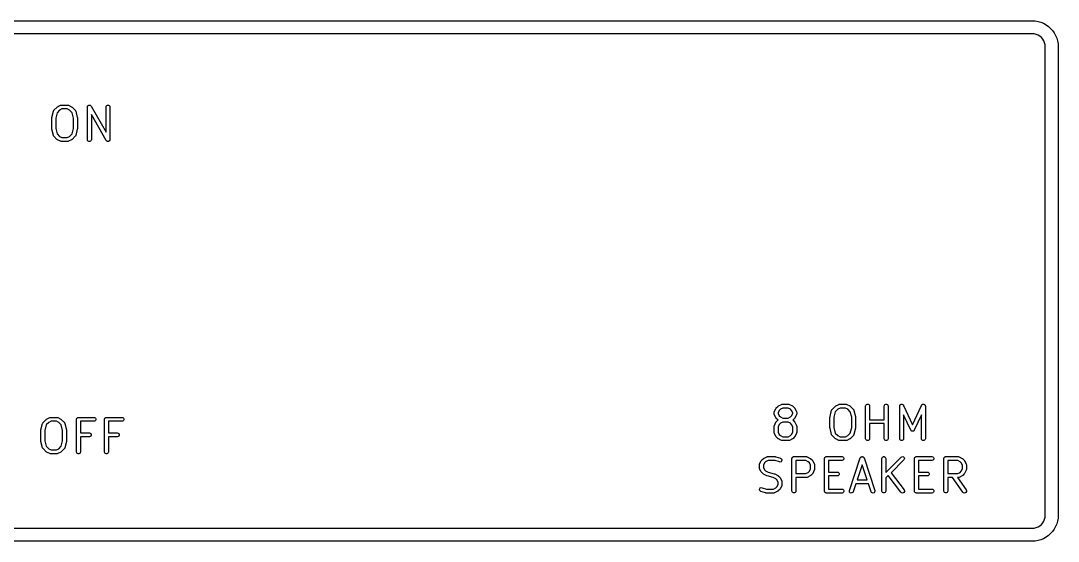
# Model space of a CAD drawing. Extents: x 50 to 246, y -122 to -71.
# Drawn here: x 145.2 to 246.4, y -121.9 to -71.1 of the extents above; entities that cross this region are included whole.
import ezdxf

# ---------------------------------------------------------------- set-up
doc = ezdxf.new("R2010")
doc.units = 0
doc.layers.add('BLACK', color=7, linetype='CONTINUOUS')

msp = doc.modelspace()

# ---------------------------------------------------------------- linework, layer by layer
at = {"layer": 'BLACK', "linetype": 'CONTINUOUS'}
for p, q in [((52.07, -71.12), (243.84, -71.12)), ((243.84, -71.12), (243.853, -71.1201)), ((243.853, -71.1201), (243.86, -71.1211)), ((243.86, -71.1211), (244.124, -71.136)), ((244.124, -71.136), (244.405, -71.1837)), ((244.405, -71.1837), (244.679, -71.2625)), ((244.679, -71.2625), (244.942, -71.3715)), ((244.942, -71.3715), (245.191, -71.5093)), ((245.191, -71.5093), (245.424, -71.6741)), ((245.424, -71.6741), (245.636, -71.8639)), ((243.84, -72.39), (52.07, -72.39)), ((243.859, -72.3876), (243.84, -72.39)), ((244.039, -72.4018), (243.859, -72.3876)), ((244.234, -72.4484), (244.039, -72.4018)), ((244.418, -72.5249), (244.234, -72.4484)), ((244.589, -72.6294), (244.418, -72.5249)), ((244.741, -72.7592), (244.589, -72.6294)), ((244.871, -72.9112), (244.741, -72.7592)), ((245.636, -71.8639), (245.826, -72.0763)), ((245.826, -72.0763), (245.991, -72.3086)), ((245.991, -72.3086), (246.128, -72.5579)), ((246.128, -72.5579), (246.237, -72.8211)), ((246.237, -72.8211), (246.316, -73.0948)), ((244.975, -73.0816), (244.871, -72.9112)), ((245.052, -73.2663), (244.975, -73.0816)), ((245.098, -73.4607), (245.052, -73.2663)), ((245.112, -73.6323), (245.098, -73.4607)), ((245.11, -73.6534), (245.111, -73.6478)), ((245.11, -73.6556), (245.11, -73.6534)), ((245.11, -73.66), (245.11, -73.6556)), ((245.11, -119.38), (245.11, -73.66)), ((245.111, -73.6478), (245.112, -73.6323)), ((246.316, -73.0948), (246.364, -73.3756)), ((246.364, -73.3756), (246.38, -73.66)), ((246.38, -73.66), (246.38, -119.38)), ((148.379, -79.9406), (148.38, -79.9319)), ((148.38, -79.9319), (148.398, -79.9031)), ((148.398, -79.9031), (148.413, -79.8728)), ((148.413, -79.8728), (148.42, -79.8676)), ((148.42, -79.8676), (148.425, -79.8602)), ((148.425, -79.8602), (148.728, -79.5576)), ((148.728, -79.5576), (148.753, -79.5414)), ((148.975, -79.8491), (148.732, -80.0923)), ((148.753, -79.5414), (148.777, -79.5221)), ((148.777, -79.5221), (149.08, -79.3708)), ((149.209, -79.7318), (148.975, -79.8491)), ((149.08, -79.3708), (149.081, -79.3705)), ((149.081, -79.3705), (149.082, -79.3697)), ((149.082, -79.3697), (149.122, -79.3605)), ((149.122, -79.3605), (149.162, -79.3508)), ((149.162, -79.3508), (149.163, -79.3511)), ((149.163, -79.3511), (149.165, -79.3508)), ((149.165, -79.3508), (149.77, -79.3508)), ((149.724, -79.7318), (149.209, -79.7318)), ((149.959, -79.8491), (149.724, -79.7318)), ((149.77, -79.3508), (149.771, -79.3511)), ((149.771, -79.3511), (149.772, -79.3508)), ((149.772, -79.3508), (149.812, -79.3606)), ((149.812, -79.3606), (149.852, -79.3698)), ((149.852, -79.3698), (149.853, -79.3706)), ((149.853, -79.3706), (149.854, -79.3709)), ((149.854, -79.3709), (150.157, -79.5223)), ((150.202, -80.0923), (149.959, -79.8491)), ((150.157, -79.5223), (150.181, -79.5416)), ((150.181, -79.5416), (150.206, -79.5578)), ((150.206, -79.5578), (150.509, -79.8604)), ((150.509, -79.8604), (150.514, -79.8678)), ((150.514, -79.8678), (150.521, -79.8731)), ((150.521, -79.8731), (150.536, -79.9034)), ((150.536, -79.9034), (150.554, -79.9322)), ((150.554, -79.9322), (150.555, -79.9409)), ((151.695, -79.541), (151.703, -79.5061)), ((151.695, -82.7163), (151.695, -79.541)), ((151.703, -79.5061), (151.709, -79.4707)), ((151.709, -79.4707), (151.713, -79.4651)), ((151.713, -79.4651), (151.714, -79.4584)), ((151.714, -79.4584), (151.737, -79.4304)), ((151.737, -79.4304), (151.757, -79.401)), ((151.757, -79.401), (151.763, -79.3976)), ((151.763, -79.3976), (151.767, -79.3922)), ((151.767, -79.3922), (151.8, -79.3767)), ((151.8, -79.3767), (151.831, -79.359)), ((151.831, -79.359), (151.838, -79.3585)), ((151.838, -79.3585), (151.844, -79.3555)), ((151.844, -79.3555), (151.88, -79.3556)), ((151.88, -79.3556), (151.915, -79.3531)), ((151.915, -79.3531), (151.922, -79.3556)), ((151.922, -79.3556), (151.928, -79.3556)), ((151.928, -79.3556), (151.961, -79.3712)), ((151.961, -79.3712), (151.994, -79.3844)), ((151.994, -79.3844), (151.999, -79.3895)), ((151.999, -79.3895), (152.005, -79.3924)), ((152.005, -79.3924), (152.027, -79.4204)), ((152.027, -79.4204), (152.051, -79.4468)), ((152.051, -79.4468), (153.51, -81.999)), ((153.51, -79.541), (153.529, -79.4584)), ((153.51, -81.999), (153.51, -79.541)), ((153.529, -79.4584), (153.582, -79.3922)), ((153.582, -79.3922), (153.658, -79.3555)), ((153.658, -79.3555), (153.743, -79.3556)), ((153.743, -79.3556), (153.819, -79.3924)), ((153.819, -79.3924), (153.872, -79.4587)), ((153.872, -79.4587), (153.891, -79.5413)), ((153.891, -79.5413), (153.891, -82.7166)), ((148.218, -80.5993), (148.223, -80.5767)), ((148.218, -81.658), (148.218, -80.5993)), ((148.223, -80.5767), (148.224, -80.5534)), ((148.224, -80.5534), (148.375, -79.9484)), ((148.375, -79.9484), (148.379, -79.9406)), ((148.732, -80.0923), (148.599, -80.6231)), ((148.599, -80.6231), (148.599, -81.6345)), ((150.335, -80.6231), (150.202, -80.0923)), ((150.335, -81.6345), (150.335, -80.6231)), ((150.555, -79.9409), (150.559, -79.9487)), ((150.559, -79.9487), (150.71, -80.5538)), ((150.71, -80.5538), (150.711, -80.577)), ((150.711, -80.577), (150.716, -80.5996)), ((150.716, -80.5996), (150.716, -81.6583)), ((153.535, -82.8108), (152.076, -80.2586)), ((152.076, -80.2586), (152.076, -82.7166)), ((148.223, -81.6806), (148.218, -81.658)), ((148.224, -81.7039), (148.223, -81.6806)), ((148.375, -82.3089), (148.224, -81.7039)), ((148.599, -81.6345), (148.732, -82.1653)), ((150.202, -82.1653), (150.335, -81.6345)), ((150.71, -81.7042), (150.559, -82.3093)), ((150.711, -81.681), (150.71, -81.7042)), ((150.716, -81.6583), (150.711, -81.681)), ((148.379, -82.3167), (148.375, -82.3089)), ((148.38, -82.3254), (148.379, -82.3167)), ((148.398, -82.3542), (148.38, -82.3254)), ((148.413, -82.3845), (148.398, -82.3542)), ((148.42, -82.3898), (148.413, -82.3845)), ((148.425, -82.3972), (148.42, -82.3898)), ((148.727, -82.6998), (148.425, -82.3972)), ((148.753, -82.716), (148.727, -82.6998)), ((148.732, -82.1653), (148.975, -82.4086)), ((148.777, -82.7354), (148.753, -82.716)), ((149.079, -82.8867), (148.777, -82.7354)), ((148.975, -82.4086), (149.209, -82.5258)), ((149.081, -82.887), (149.079, -82.8867)), ((149.082, -82.8878), (149.081, -82.887)), ((149.122, -82.897), (149.082, -82.8878)), ((149.162, -82.9068), (149.122, -82.897)), ((149.163, -82.9065), (149.162, -82.9068)), ((149.164, -82.9068), (149.163, -82.9065)), ((149.769, -82.9068), (149.164, -82.9068)), ((149.209, -82.5258), (149.724, -82.5258)), ((149.724, -82.5258), (149.959, -82.4086)), ((149.771, -82.9065), (149.769, -82.9068)), ((149.772, -82.9068), (149.771, -82.9065)), ((149.812, -82.8971), (149.772, -82.9068)), ((149.852, -82.888), (149.812, -82.8971)), ((149.853, -82.8872), (149.852, -82.888)), ((149.854, -82.8868), (149.853, -82.8872)), ((150.157, -82.7355), (149.854, -82.8868)), ((149.959, -82.4086), (150.202, -82.1653)), ((150.18, -82.7162), (150.157, -82.7355)), ((150.206, -82.7001), (150.18, -82.7162)), ((150.509, -82.3974), (150.206, -82.7001)), ((150.513, -82.3901), (150.509, -82.3974)), ((150.52, -82.3848), (150.513, -82.3901)), ((150.536, -82.3545), (150.52, -82.3848)), ((150.554, -82.3257), (150.536, -82.3545)), ((150.555, -82.317), (150.554, -82.3257)), ((150.559, -82.3093), (150.555, -82.317)), ((151.714, -82.7989), (151.695, -82.7163)), ((151.767, -82.8652), (151.714, -82.7989)), ((151.843, -82.902), (151.767, -82.8652)), ((151.928, -82.9021), (151.843, -82.902)), ((152.005, -82.8654), (151.928, -82.9021)), ((152.057, -82.7992), (152.005, -82.8654)), ((152.076, -82.7166), (152.057, -82.7992)), ((153.559, -82.8372), (153.535, -82.8108)), ((153.581, -82.8652), (153.559, -82.8372)), ((153.588, -82.8682), (153.581, -82.8652)), ((153.592, -82.8732), (153.588, -82.8682)), ((153.625, -82.8864), (153.592, -82.8732)), ((153.658, -82.902), (153.625, -82.8864)), ((153.665, -82.902), (153.658, -82.902)), ((153.671, -82.9045), (153.665, -82.902)), ((153.707, -82.902), (153.671, -82.9045)), ((153.742, -82.9021), (153.707, -82.902)), ((153.749, -82.8991), (153.742, -82.9021)), ((153.755, -82.8986), (153.749, -82.8991)), ((153.787, -82.8809), (153.755, -82.8986)), ((153.819, -82.8654), (153.787, -82.8809)), ((153.823, -82.8601), (153.819, -82.8654)), ((153.829, -82.8567), (153.823, -82.8601)), ((153.849, -82.8272), (153.829, -82.8567)), ((153.872, -82.7992), (153.849, -82.8272)), ((153.873, -82.7925), (153.872, -82.7992)), ((153.877, -82.7869), (153.873, -82.7925)), ((153.883, -82.7515), (153.877, -82.7869)), ((153.891, -82.7166), (153.883, -82.7515)), ((218.683, -109.297), (218.692, -109.257)), ((218.692, -109.257), (218.693, -109.256)), ((218.693, -109.255), (218.844, -108.952)), ((218.693, -109.256), (218.693, -109.255)), ((218.844, -108.952), (218.864, -108.929)), ((218.864, -108.929), (218.88, -108.903)), ((218.88, -108.903), (219.031, -108.752)), ((219.031, -108.752), (219.057, -108.736)), ((219.171, -109.151), (219.054, -109.385)), ((219.057, -108.736), (219.081, -108.716)), ((219.081, -108.716), (219.383, -108.565)), ((219.279, -109.043), (219.171, -109.151)), ((219.513, -108.926), (219.279, -109.043)), ((219.383, -108.565), (219.384, -108.565)), ((219.384, -108.565), (219.385, -108.564)), ((219.385, -108.564), (219.426, -108.555)), ((219.426, -108.555), (219.466, -108.545)), ((219.466, -108.545), (219.467, -108.545)), ((219.467, -108.545), (219.468, -108.545)), ((219.468, -108.545), (220.073, -108.545)), ((220.028, -108.926), (219.513, -108.926)), ((220.262, -109.043), (220.028, -108.926)), ((220.073, -108.545), (220.074, -108.545)), ((220.074, -108.545), (220.076, -108.545)), ((220.076, -108.545), (220.116, -108.555)), ((220.116, -108.555), (220.156, -108.564)), ((220.156, -108.564), (220.157, -108.565)), ((220.157, -108.565), (220.158, -108.565)), ((220.158, -108.565), (220.461, -108.716)), ((220.37, -109.151), (220.262, -109.043)), ((220.487, -109.385), (220.37, -109.151)), ((220.461, -108.716), (220.484, -108.736)), ((220.484, -108.736), (220.51, -108.752)), ((220.51, -108.752), (220.661, -108.903)), ((220.661, -108.903), (220.678, -108.929)), ((220.678, -108.929), (220.697, -108.953)), ((220.697, -108.953), (220.848, -109.255)), ((220.848, -109.255), (220.848, -109.257)), ((220.848, -109.257), (220.849, -109.258)), ((220.849, -109.258), (220.858, -109.298)), ((224.121, -109.748), (224.273, -109.142)), ((224.273, -109.142), (224.277, -109.135)), ((224.277, -109.135), (224.278, -109.126)), ((224.278, -109.126), (224.296, -109.097)), ((224.296, -109.097), (224.311, -109.067)), ((224.311, -109.067), (224.318, -109.062)), ((224.318, -109.062), (224.323, -109.054)), ((224.323, -109.054), (224.625, -108.752)), ((224.625, -108.752), (224.651, -108.736)), ((224.873, -109.043), (224.629, -109.286)), ((224.651, -108.736), (224.675, -108.716)), ((224.675, -108.716), (224.977, -108.565)), ((225.107, -108.926), (224.873, -109.043)), ((224.977, -108.565), (224.979, -108.565)), ((224.979, -108.565), (224.98, -108.564)), ((224.98, -108.564), (225.02, -108.555)), ((225.02, -108.555), (225.06, -108.545)), ((225.06, -108.545), (225.061, -108.545)), ((225.061, -108.545), (225.062, -108.545)), ((225.062, -108.545), (225.667, -108.545)), ((225.622, -108.926), (225.107, -108.926)), ((225.856, -109.043), (225.622, -108.926)), ((225.667, -108.545), (225.669, -108.545)), ((225.669, -108.545), (225.67, -108.545)), ((225.67, -108.545), (225.71, -108.555)), ((225.71, -108.555), (225.75, -108.564)), ((225.75, -108.564), (225.751, -108.565)), ((225.751, -108.565), (225.752, -108.565)), ((225.752, -108.565), (226.055, -108.716)), ((226.1, -109.286), (225.856, -109.043)), ((226.055, -108.716), (226.078, -108.736)), ((226.078, -108.736), (226.104, -108.752)), ((226.104, -108.752), (226.407, -109.055)), ((226.407, -109.055), (226.411, -109.062)), ((226.411, -109.062), (226.418, -109.067)), ((226.418, -109.067), (226.434, -109.098)), ((226.434, -109.098), (226.452, -109.126)), ((226.452, -109.126), (226.453, -109.135)), ((226.453, -109.135), (226.456, -109.143)), ((226.456, -109.143), (226.608, -109.748)), ((227.593, -108.735), (227.612, -108.653)), ((227.593, -111.91), (227.593, -108.735)), ((227.612, -108.653), (227.665, -108.586)), ((227.665, -108.586), (227.741, -108.55)), ((227.741, -108.55), (227.826, -108.55)), ((227.826, -108.55), (227.902, -108.587)), ((227.902, -108.587), (227.955, -108.653)), ((227.955, -108.653), (227.974, -108.735)), ((227.974, -108.735), (227.974, -110.057)), ((229.407, -108.735), (229.426, -108.653)), ((229.407, -110.057), (229.407, -108.735)), ((229.426, -108.653), (229.479, -108.586)), ((229.479, -108.586), (229.556, -108.55)), ((229.556, -108.55), (229.64, -108.55)), ((229.64, -108.55), (229.717, -108.587)), ((229.717, -108.587), (229.77, -108.653)), ((229.77, -108.653), (229.788, -108.735)), ((229.788, -108.735), (229.788, -111.911)), ((230.919, -108.733), (230.929, -108.693)), ((230.92, -108.734), (230.919, -108.733)), ((230.919, -108.735), (230.92, -108.734)), ((230.919, -111.91), (230.919, -108.735)), ((230.929, -108.693), (230.938, -108.653)), ((230.938, -108.653), (230.939, -108.652)), ((230.939, -108.65), (230.965, -108.619)), ((230.939, -108.652), (230.939, -108.65)), ((230.965, -108.619), (230.991, -108.586)), ((230.991, -108.586), (230.992, -108.586)), ((230.992, -108.586), (230.993, -108.585)), ((230.993, -108.585), (231.03, -108.568)), ((231.03, -108.568), (231.068, -108.55)), ((231.068, -108.55), (231.069, -108.55)), ((231.069, -108.55), (231.07, -108.549)), ((231.07, -108.549), (231.111, -108.55)), ((231.111, -108.55), (231.152, -108.55)), ((231.152, -108.55), (231.153, -108.55)), ((231.153, -108.55), (231.155, -108.55)), ((231.155, -108.55), (231.191, -108.569)), ((231.191, -108.569), (231.229, -108.587)), ((231.229, -108.587), (231.229, -108.587)), ((231.229, -108.587), (231.23, -108.588)), ((231.23, -108.588), (231.256, -108.621)), ((231.256, -108.621), (231.281, -108.653)), ((231.281, -108.653), (231.282, -108.654)), ((231.282, -108.654), (231.282, -108.655)), ((231.282, -108.655), (232.168, -110.553)), ((232.168, -110.553), (233.054, -108.655)), ((233.054, -108.655), (233.055, -108.654)), ((233.055, -108.653), (233.081, -108.62)), ((233.055, -108.654), (233.055, -108.653)), ((233.081, -108.62), (233.106, -108.588)), ((233.106, -108.588), (233.107, -108.587)), ((233.107, -108.587), (233.108, -108.586)), ((233.108, -108.586), (233.145, -108.568)), ((233.145, -108.568), (233.182, -108.55)), ((233.182, -108.55), (233.183, -108.55)), ((233.183, -108.55), (233.184, -108.55)), ((233.184, -108.55), (233.226, -108.55)), ((233.226, -108.55), (233.267, -108.549)), ((233.267, -108.549), (233.268, -108.55)), ((233.268, -108.55), (233.269, -108.55)), ((233.269, -108.55), (233.306, -108.568)), ((233.306, -108.568), (233.343, -108.585)), ((233.343, -108.585), (233.344, -108.586)), ((233.344, -108.586), (233.345, -108.587)), ((233.345, -108.587), (233.371, -108.619)), ((233.371, -108.619), (233.397, -108.651)), ((233.397, -108.651), (233.397, -108.652)), ((233.397, -108.652), (233.398, -108.653)), ((233.398, -108.653), (233.407, -108.693)), ((233.407, -108.693), (233.417, -108.733)), ((233.417, -108.733), (233.417, -108.734)), ((233.417, -108.734), (233.417, -108.735)), ((233.417, -108.735), (233.417, -111.911)), ((147.367, -110.34), (147.669, -110.038)), ((147.669, -110.038), (147.695, -110.021)), ((147.695, -110.021), (147.719, -110.002)), ((147.719, -110.002), (148.021, -109.851)), ((148.151, -110.212), (147.917, -110.329)), ((148.021, -109.851), (148.023, -109.85)), ((148.023, -109.85), (148.024, -109.85)), ((148.024, -109.85), (148.064, -109.841)), ((148.064, -109.841), (148.104, -109.831)), ((148.104, -109.831), (148.105, -109.831)), ((148.105, -109.831), (148.106, -109.831)), ((148.106, -109.831), (148.711, -109.831)), ((148.666, -110.212), (148.151, -110.212)), ((148.9, -110.329), (148.666, -110.212)), ((148.711, -109.831), (148.713, -109.831)), ((148.713, -109.831), (148.714, -109.831)), ((148.714, -109.831), (148.754, -109.841)), ((148.754, -109.841), (148.794, -109.85)), ((148.794, -109.85), (148.795, -109.851)), ((148.795, -109.851), (148.796, -109.851)), ((148.796, -109.851), (149.099, -110.002)), ((149.099, -110.002), (149.122, -110.022)), ((149.122, -110.022), (149.148, -110.038)), ((149.148, -110.038), (149.451, -110.34)), ((150.637, -110.021), (150.642, -110)), ((150.637, -113.196), (150.637, -110.021)), ((150.642, -109.979), (150.651, -109.959)), ((150.642, -110), (150.642, -109.979)), ((150.651, -109.959), (150.656, -109.938)), ((150.656, -109.938), (150.669, -109.922)), ((150.669, -109.922), (150.679, -109.902)), ((150.679, -109.902), (150.696, -109.889)), ((150.696, -109.889), (150.709, -109.872)), ((150.709, -109.872), (150.728, -109.863)), ((150.728, -109.863), (150.745, -109.85)), ((150.745, -109.85), (150.766, -109.845)), ((150.766, -109.845), (150.785, -109.836)), ((150.785, -109.836), (150.807, -109.836)), ((150.807, -109.836), (150.828, -109.831)), ((150.828, -109.831), (152.34, -109.831)), ((152.34, -110.212), (151.018, -110.212)), ((151.018, -110.212), (151.018, -111.343)), ((152.34, -109.831), (152.422, -109.85)), ((152.422, -110.193), (152.34, -110.212)), ((152.422, -109.85), (152.489, -109.903)), ((152.488, -110.14), (152.422, -110.193)), ((152.525, -110.064), (152.488, -110.14)), ((152.489, -109.903), (152.525, -109.979)), ((152.525, -109.979), (152.525, -110.064)), ((153.359, -110.021), (153.363, -110)), ((153.359, -113.196), (153.359, -110.021)), ((153.363, -109.979), (153.373, -109.959)), ((153.363, -110), (153.363, -109.979)), ((153.373, -109.959), (153.378, -109.938)), ((153.378, -109.938), (153.391, -109.922)), ((153.391, -109.922), (153.4, -109.902)), ((153.4, -109.902), (153.417, -109.889)), ((153.417, -109.889), (153.43, -109.872)), ((153.43, -109.872), (153.45, -109.863)), ((153.45, -109.863), (153.466, -109.85)), ((153.466, -109.85), (153.487, -109.845)), ((153.487, -109.845), (153.507, -109.836)), ((153.507, -109.836), (153.528, -109.836)), ((153.528, -109.836), (153.549, -109.831)), ((153.549, -109.831), (155.061, -109.831)), ((155.061, -110.212), (153.74, -110.212)), ((153.74, -110.212), (153.74, -111.343)), ((155.061, -109.831), (155.144, -109.85)), ((155.144, -110.193), (155.061, -110.212)), ((155.144, -109.85), (155.21, -109.903)), ((155.21, -110.14), (155.144, -110.193)), ((155.21, -109.903), (155.247, -109.979)), ((155.247, -110.064), (155.21, -110.14)), ((155.247, -109.979), (155.247, -110.064)), ((218.673, -109.337), (218.683, -109.297)), ((218.673, -109.339), (218.673, -109.337)), ((218.673, -109.34), (218.673, -109.339)), ((218.673, -109.491), (218.673, -109.34)), ((218.673, -109.493), (218.673, -109.491)), ((218.673, -109.494), (218.673, -109.493)), ((218.683, -109.534), (218.673, -109.494)), ((218.692, -109.574), (218.683, -109.534)), ((218.692, -109.575), (218.692, -109.574)), ((218.693, -109.576), (218.692, -109.575)), ((218.844, -109.879), (218.693, -109.576)), ((218.863, -109.902), (218.844, -109.879)), ((218.844, -110.313), (218.864, -110.29)), ((218.88, -109.928), (218.863, -109.902)), ((218.864, -110.29), (218.88, -110.264)), ((219.031, -110.08), (218.88, -109.928)), ((218.88, -110.264), (219.031, -110.112)), ((219.057, -110.096), (219.031, -110.08)), ((219.031, -110.112), (219.057, -110.096)), ((219.054, -109.385), (219.054, -109.446)), ((219.054, -109.446), (219.171, -109.681)), ((219.057, -110.096), (219.057, -110.096)), ((219.057, -110.096), (219.057, -110.096)), ((219.171, -109.681), (219.279, -109.788)), ((219.279, -109.788), (219.513, -109.906)), ((219.513, -110.287), (219.279, -110.404)), ((219.513, -109.906), (220.028, -109.906)), ((220.028, -110.287), (219.513, -110.287)), ((220.028, -109.906), (220.262, -109.788)), ((220.262, -110.404), (220.028, -110.287)), ((220.262, -109.788), (220.37, -109.681)), ((220.37, -109.681), (220.487, -109.446)), ((220.51, -110.08), (220.484, -110.096)), ((220.484, -110.096), (220.484, -110.096)), ((220.484, -110.096), (220.484, -110.096)), ((220.484, -110.096), (220.51, -110.113)), ((220.487, -109.446), (220.487, -109.385)), ((220.661, -109.928), (220.51, -110.08)), ((220.51, -110.113), (220.661, -110.264)), ((220.677, -109.903), (220.661, -109.928)), ((220.661, -110.264), (220.678, -110.29)), ((220.697, -109.879), (220.677, -109.903)), ((220.678, -110.29), (220.697, -110.313)), ((220.848, -109.577), (220.697, -109.879)), ((220.849, -109.574), (220.848, -109.575)), ((220.848, -109.575), (220.848, -109.577)), ((220.858, -109.534), (220.849, -109.574)), ((220.858, -109.298), (220.868, -109.338)), ((220.868, -109.494), (220.858, -109.534)), ((220.868, -109.338), (220.868, -109.339)), ((220.868, -109.339), (220.868, -109.34)), ((220.868, -109.34), (220.868, -109.492)), ((220.868, -109.492), (220.868, -109.493)), ((220.868, -109.493), (220.868, -109.494)), ((224.116, -109.793), (224.121, -109.771)), ((224.116, -110.852), (224.116, -109.793)), ((224.121, -109.771), (224.121, -109.748)), ((224.629, -109.286), (224.497, -109.817)), ((224.497, -109.817), (224.497, -110.829)), ((226.232, -109.817), (226.1, -109.286)), ((226.232, -110.829), (226.232, -109.817)), ((226.608, -109.748), (226.608, -109.771)), ((226.608, -109.771), (226.613, -109.794)), ((226.613, -109.794), (226.613, -110.852)), ((227.974, -110.057), (229.407, -110.057)), ((231.995, -111.084), (231.3, -109.594)), ((231.3, -109.594), (231.3, -111.911)), ((233.036, -109.594), (232.341, -111.084)), ((233.036, -111.91), (233.036, -109.594)), ((147.16, -111.079), (147.165, -111.057)), ((147.16, -112.138), (147.16, -111.079)), ((147.165, -111.033), (147.317, -110.428)), ((147.165, -111.057), (147.165, -111.033)), ((147.317, -110.428), (147.321, -110.421)), ((147.321, -110.421), (147.322, -110.412)), ((147.322, -110.412), (147.34, -110.383)), ((147.34, -110.383), (147.355, -110.353)), ((147.355, -110.353), (147.362, -110.348)), ((147.362, -110.348), (147.367, -110.34)), ((147.673, -110.572), (147.541, -111.103)), ((147.541, -111.103), (147.541, -112.115)), ((147.917, -110.329), (147.673, -110.572)), ((149.144, -110.572), (148.9, -110.329)), ((149.276, -111.103), (149.144, -110.572)), ((149.276, -112.115), (149.276, -111.103)), ((149.451, -110.34), (149.455, -110.348)), ((149.455, -110.348), (149.462, -110.353)), ((149.462, -110.353), (149.478, -110.383)), ((149.478, -110.383), (149.496, -110.412)), ((149.496, -110.412), (149.497, -110.421)), ((149.497, -110.421), (149.501, -110.429)), ((149.501, -110.429), (149.652, -111.034)), ((149.652, -111.034), (149.652, -111.057)), ((149.652, -111.057), (149.657, -111.08)), ((149.657, -111.08), (149.657, -112.138)), ((218.673, -110.698), (218.683, -110.658)), ((218.673, -110.699), (218.673, -110.698)), ((218.673, -110.701), (218.673, -110.699)), ((218.673, -111.306), (218.673, -110.701)), ((218.673, -111.307), (218.673, -111.306)), ((218.673, -111.308), (218.673, -111.307)), ((218.683, -110.658), (218.692, -110.618)), ((218.692, -110.618), (218.693, -110.617)), ((218.693, -110.616), (218.844, -110.313)), ((218.693, -110.617), (218.693, -110.616)), ((219.171, -110.511), (219.054, -110.746)), ((219.054, -110.746), (219.054, -111.261)), ((219.054, -111.261), (219.171, -111.495)), ((219.279, -110.404), (219.171, -110.511)), ((220.37, -110.511), (220.262, -110.404)), ((220.487, -110.746), (220.37, -110.511)), ((220.37, -111.495), (220.487, -111.261)), ((220.487, -111.261), (220.487, -110.746)), ((220.697, -110.313), (220.848, -110.616)), ((220.848, -110.616), (220.848, -110.617)), ((220.848, -110.617), (220.849, -110.618)), ((220.849, -110.618), (220.858, -110.658)), ((220.858, -110.658), (220.868, -110.698)), ((220.868, -110.698), (220.868, -110.7)), ((220.868, -110.7), (220.868, -110.701)), ((220.868, -110.701), (220.868, -111.306)), ((220.868, -111.306), (220.868, -111.307)), ((220.868, -111.307), (220.868, -111.309)), ((224.121, -110.875), (224.116, -110.852)), ((224.121, -110.898), (224.121, -110.875)), ((224.273, -111.503), (224.121, -110.898)), ((224.497, -110.829), (224.629, -111.359)), ((226.1, -111.359), (226.232, -110.829)), ((226.608, -110.898), (226.456, -111.503)), ((226.613, -110.852), (226.608, -110.875)), ((226.608, -110.875), (226.608, -110.898)), ((229.407, -110.438), (227.974, -110.438)), ((227.974, -110.438), (227.974, -111.911)), ((229.407, -111.91), (229.407, -110.438)), ((231.997, -111.086), (231.995, -111.084)), ((231.997, -111.088), (231.997, -111.086)), ((232.023, -111.119), (231.997, -111.088)), ((232.047, -111.151), (232.023, -111.119)), ((232.05, -111.152), (232.047, -111.151)), ((232.051, -111.154), (232.05, -111.152)), ((232.087, -111.171), (232.051, -111.154)), ((232.123, -111.188), (232.087, -111.171)), ((232.126, -111.188), (232.123, -111.188)), ((232.128, -111.189), (232.126, -111.188)), ((232.168, -111.189), (232.128, -111.189)), ((232.208, -111.19), (232.168, -111.189)), ((232.21, -111.189), (232.208, -111.19)), ((232.213, -111.189), (232.21, -111.189)), ((232.249, -111.171), (232.213, -111.189)), ((232.285, -111.154), (232.249, -111.171)), ((232.286, -111.152), (232.285, -111.154)), ((232.288, -111.151), (232.286, -111.152)), ((232.313, -111.119), (232.288, -111.151)), ((232.339, -111.088), (232.313, -111.119)), ((232.341, -111.084), (232.339, -111.086)), ((232.339, -111.086), (232.339, -111.088)), ((147.165, -112.161), (147.16, -112.138)), ((147.165, -112.184), (147.165, -112.161)), ((147.317, -112.789), (147.165, -112.184)), ((147.541, -112.115), (147.673, -112.645)), ((149.144, -112.645), (149.276, -112.115)), ((149.652, -112.184), (149.5, -112.789)), ((149.657, -112.138), (149.652, -112.161)), ((149.652, -112.161), (149.652, -112.184)), ((151.018, -111.343), (151.886, -111.343)), ((151.886, -111.724), (151.018, -111.724)), ((151.018, -111.724), (151.018, -113.197)), ((151.886, -111.343), (151.969, -111.362)), ((151.969, -111.705), (151.886, -111.724)), ((151.969, -111.362), (152.035, -111.415)), ((152.035, -111.652), (151.969, -111.705)), ((152.035, -111.415), (152.072, -111.491)), ((152.072, -111.576), (152.035, -111.652)), ((152.072, -111.491), (152.072, -111.576)), ((153.74, -111.343), (154.608, -111.343)), ((154.607, -111.724), (153.74, -111.724)), ((153.74, -111.724), (153.74, -113.197)), ((154.69, -111.705), (154.607, -111.724)), ((154.608, -111.343), (154.69, -111.362)), ((154.69, -111.362), (154.756, -111.415)), ((154.756, -111.652), (154.69, -111.705)), ((154.756, -111.415), (154.793, -111.491)), ((154.793, -111.576), (154.756, -111.652)), ((154.793, -111.491), (154.793, -111.576)), ((218.683, -111.348), (218.673, -111.308)), ((218.692, -111.388), (218.683, -111.348)), ((218.692, -111.389), (218.692, -111.388)), ((218.693, -111.391), (218.692, -111.389)), ((218.844, -111.693), (218.693, -111.391)), ((218.863, -111.717), (218.844, -111.693)), ((218.88, -111.743), (218.863, -111.717)), ((219.031, -111.894), (218.88, -111.743)), ((219.057, -111.91), (219.031, -111.894)), ((219.08, -111.929), (219.057, -111.91)), ((219.383, -112.081), (219.08, -111.929)), ((219.171, -111.495), (219.279, -111.603)), ((219.279, -111.603), (219.513, -111.72)), ((219.384, -112.081), (219.383, -112.081)), ((219.385, -112.082), (219.384, -112.081)), ((219.425, -112.091), (219.385, -112.082)), ((219.465, -112.101), (219.425, -112.091)), ((219.466, -112.101), (219.465, -112.101)), ((219.468, -112.101), (219.466, -112.101)), ((220.073, -112.101), (219.468, -112.101)), ((219.513, -111.72), (220.028, -111.72)), ((220.028, -111.72), (220.262, -111.603)), ((220.074, -112.101), (220.073, -112.101)), ((220.075, -112.101), (220.074, -112.101)), ((220.115, -112.091), (220.075, -112.101)), ((220.155, -112.082), (220.115, -112.091)), ((220.156, -112.081), (220.155, -112.082)), ((220.158, -112.081), (220.156, -112.081)), ((220.46, -111.93), (220.158, -112.081)), ((220.262, -111.603), (220.37, -111.495)), ((220.484, -111.91), (220.46, -111.93)), ((220.51, -111.894), (220.484, -111.91)), ((220.661, -111.743), (220.51, -111.894)), ((220.677, -111.717), (220.661, -111.743)), ((220.697, -111.694), (220.677, -111.717)), ((220.848, -111.391), (220.697, -111.694)), ((220.849, -111.389), (220.848, -111.39)), ((220.848, -111.39), (220.848, -111.391)), ((220.858, -111.348), (220.849, -111.389)), ((220.868, -111.309), (220.858, -111.348)), ((224.277, -111.511), (224.273, -111.503)), ((224.277, -111.52), (224.277, -111.511)), ((224.296, -111.548), (224.277, -111.52)), ((224.311, -111.579), (224.296, -111.548)), ((224.318, -111.584), (224.311, -111.579)), ((224.322, -111.591), (224.318, -111.584)), ((224.625, -111.894), (224.322, -111.591)), ((224.651, -111.91), (224.625, -111.894)), ((224.629, -111.359), (224.873, -111.603)), ((224.674, -111.929), (224.651, -111.91)), ((224.977, -112.081), (224.674, -111.929)), ((224.873, -111.603), (225.107, -111.72)), ((224.978, -112.081), (224.977, -112.081)), ((224.979, -112.082), (224.978, -112.081)), ((225.019, -112.091), (224.979, -112.082)), ((225.059, -112.101), (225.019, -112.091)), ((225.061, -112.101), (225.059, -112.101)), ((225.062, -112.101), (225.061, -112.101)), ((225.667, -112.101), (225.062, -112.101)), ((225.107, -111.72), (225.622, -111.72)), ((225.622, -111.72), (225.856, -111.603)), ((225.668, -112.101), (225.667, -112.101)), ((225.669, -112.101), (225.668, -112.101)), ((225.709, -112.091), (225.669, -112.101)), ((225.75, -112.082), (225.709, -112.091)), ((225.751, -112.081), (225.75, -112.082)), ((225.752, -112.081), (225.751, -112.081)), ((226.054, -111.93), (225.752, -112.081)), ((225.856, -111.603), (226.1, -111.359)), ((226.078, -111.91), (226.054, -111.93)), ((226.104, -111.894), (226.078, -111.91)), ((226.406, -111.592), (226.104, -111.894)), ((226.411, -111.584), (226.406, -111.592)), ((226.418, -111.579), (226.411, -111.584)), ((226.433, -111.549), (226.418, -111.579)), ((226.451, -111.52), (226.433, -111.549)), ((226.452, -111.511), (226.451, -111.52)), ((226.456, -111.503), (226.452, -111.511)), ((227.612, -111.993), (227.593, -111.91)), ((227.665, -112.059), (227.612, -111.993)), ((227.741, -112.096), (227.665, -112.059)), ((227.826, -112.096), (227.741, -112.096)), ((227.902, -112.06), (227.826, -112.096)), ((227.955, -111.993), (227.902, -112.06)), ((227.974, -111.911), (227.955, -111.993)), ((229.426, -111.993), (229.407, -111.91)), ((229.479, -112.059), (229.426, -111.993)), ((229.555, -112.096), (229.479, -112.059)), ((229.64, -112.096), (229.555, -112.096)), ((229.716, -112.06), (229.64, -112.096)), ((229.769, -111.993), (229.716, -112.06)), ((229.788, -111.911), (229.769, -111.993)), ((230.938, -111.993), (230.919, -111.91)), ((230.991, -112.059), (230.938, -111.993)), ((231.067, -112.096), (230.991, -112.059)), ((231.152, -112.096), (231.067, -112.096)), ((231.228, -112.06), (231.152, -112.096)), ((231.281, -111.993), (231.228, -112.06)), ((231.3, -111.911), (231.281, -111.993)), ((233.055, -111.993), (233.036, -111.91)), ((233.108, -112.059), (233.055, -111.993)), ((233.184, -112.096), (233.108, -112.059)), ((233.269, -112.096), (233.184, -112.096)), ((233.345, -112.06), (233.269, -112.096)), ((233.398, -111.993), (233.345, -112.06)), ((233.417, -111.911), (233.398, -111.993)), ((147.321, -112.797), (147.317, -112.789)), ((147.322, -112.805), (147.321, -112.797)), ((147.34, -112.834), (147.322, -112.805)), ((147.355, -112.865), (147.34, -112.834)), ((147.362, -112.87), (147.355, -112.865)), ((147.366, -112.877), (147.362, -112.87)), ((147.669, -113.18), (147.366, -112.877)), ((147.695, -113.196), (147.669, -113.18)), ((147.673, -112.645), (147.917, -112.889)), ((147.718, -113.215), (147.695, -113.196)), ((148.021, -113.367), (147.718, -113.215)), ((147.917, -112.889), (148.151, -113.006)), ((148.151, -113.006), (148.666, -113.006)), ((148.666, -113.006), (148.9, -112.889)), ((149.099, -113.216), (148.796, -113.367)), ((148.9, -112.889), (149.144, -112.645)), ((149.122, -113.196), (149.099, -113.216)), ((149.148, -113.18), (149.122, -113.196)), ((149.45, -112.877), (149.148, -113.18)), ((149.455, -112.87), (149.45, -112.877)), ((149.462, -112.865), (149.455, -112.87)), ((149.477, -112.834), (149.462, -112.865)), ((149.496, -112.806), (149.477, -112.834)), ((149.5, -112.789), (149.496, -112.797)), ((149.496, -112.797), (149.496, -112.806)), ((150.656, -113.279), (150.637, -113.196)), ((150.709, -113.345), (150.656, -113.279)), ((150.999, -113.279), (150.946, -113.345)), ((151.018, -113.197), (150.999, -113.279)), ((153.377, -113.279), (153.359, -113.196)), ((153.43, -113.345), (153.377, -113.279)), ((153.721, -113.279), (153.668, -113.345)), ((153.74, -113.197), (153.721, -113.279)), ((148.022, -113.367), (148.021, -113.367)), ((148.023, -113.368), (148.022, -113.367)), ((148.063, -113.377), (148.023, -113.368)), ((148.103, -113.387), (148.063, -113.377)), ((148.105, -113.387), (148.103, -113.387)), ((148.106, -113.387), (148.105, -113.387)), ((148.711, -113.387), (148.106, -113.387)), ((148.712, -113.387), (148.711, -113.387)), ((148.713, -113.387), (148.712, -113.387)), ((148.753, -113.377), (148.713, -113.387)), ((148.794, -113.368), (148.753, -113.377)), ((148.795, -113.367), (148.794, -113.368)), ((148.796, -113.367), (148.795, -113.367)), ((150.785, -113.382), (150.709, -113.345)), ((150.87, -113.382), (150.785, -113.382)), ((150.946, -113.345), (150.87, -113.382)), ((153.507, -113.382), (153.43, -113.345)), ((153.591, -113.382), (153.507, -113.382)), ((153.668, -113.345), (153.591, -113.382)), ((217.257, -114.367), (217.408, -114.064)), ((217.408, -114.064), (217.427, -114.041)), ((217.427, -114.041), (217.444, -114.015)), ((217.444, -114.015), (217.595, -113.863)), ((217.595, -113.863), (217.621, -113.847)), ((217.735, -114.262), (217.618, -114.497)), ((217.621, -113.847), (217.644, -113.828)), ((217.644, -113.828), (217.947, -113.677)), ((217.842, -114.155), (217.735, -114.262)), ((218.077, -114.038), (217.842, -114.155)), ((217.947, -113.677), (217.948, -113.676)), ((217.948, -113.676), (217.949, -113.676)), ((217.949, -113.676), (217.989, -113.666)), ((217.989, -113.666), (218.029, -113.657)), ((218.029, -113.657), (218.031, -113.657)), ((218.031, -113.657), (218.032, -113.657)), ((218.032, -113.657), (218.788, -113.657)), ((218.757, -114.038), (218.077, -114.038)), ((219.181, -114.179), (218.757, -114.038)), ((218.788, -113.657), (218.818, -113.664)), ((218.818, -113.664), (218.848, -113.666)), ((218.848, -113.666), (219.302, -113.818)), ((219.265, -114.187), (219.181, -114.179)), ((219.345, -114.158), (219.265, -114.187)), ((219.302, -113.818), (219.374, -113.862)), ((219.404, -114.097), (219.345, -114.158)), ((219.374, -113.862), (219.42, -113.933)), ((219.431, -114.017), (219.404, -114.097)), ((219.42, -113.933), (219.431, -114.017)), ((220.412, -113.847), (220.416, -113.826)), ((220.412, -117.022), (220.412, -113.847)), ((220.416, -113.805), (220.426, -113.785)), ((220.416, -113.826), (220.416, -113.805)), ((220.426, -113.785), (220.431, -113.764)), ((220.431, -113.764), (220.444, -113.748)), ((220.444, -113.748), (220.453, -113.728)), ((220.453, -113.728), (220.47, -113.715)), ((220.47, -113.715), (220.483, -113.698)), ((220.483, -113.698), (220.503, -113.689)), ((220.503, -113.689), (220.519, -113.676)), ((220.519, -113.676), (220.54, -113.671)), ((220.54, -113.671), (220.56, -113.661)), ((220.56, -113.661), (220.581, -113.661)), ((220.581, -113.661), (220.602, -113.657)), ((220.602, -113.657), (221.812, -113.657)), ((220.793, -114.038), (220.793, -115.32)), ((221.767, -114.038), (220.793, -114.038)), ((222.001, -114.155), (221.767, -114.038)), ((221.812, -113.657), (221.813, -113.657)), ((221.813, -113.657), (221.814, -113.657)), ((221.814, -113.657), (221.854, -113.666)), ((221.854, -113.666), (221.894, -113.676)), ((221.894, -113.676), (221.895, -113.676)), ((221.895, -113.676), (221.897, -113.677)), ((221.897, -113.677), (222.199, -113.828)), ((222.109, -114.262), (222.001, -114.155)), ((222.226, -114.497), (222.109, -114.262)), ((222.199, -113.828), (222.223, -113.847)), ((222.223, -113.847), (222.249, -113.864)), ((222.249, -113.864), (222.4, -114.015)), ((222.4, -114.015), (222.416, -114.041)), ((222.416, -114.041), (222.436, -114.064)), ((222.436, -114.064), (222.587, -114.367)), ((223.587, -113.847), (223.591, -113.826)), ((223.587, -117.022), (223.587, -113.847)), ((223.591, -113.805), (223.601, -113.785)), ((223.591, -113.826), (223.591, -113.805)), ((223.601, -113.785), (223.606, -113.764)), ((223.606, -113.764), (223.619, -113.748)), ((223.619, -113.748), (223.628, -113.728)), ((223.628, -113.728), (223.645, -113.715)), ((223.645, -113.715), (223.658, -113.698)), ((223.658, -113.698), (223.678, -113.689)), ((223.678, -113.689), (223.694, -113.676)), ((223.694, -113.676), (223.715, -113.671)), ((223.715, -113.671), (223.735, -113.661)), ((223.735, -113.661), (223.756, -113.661)), ((223.756, -113.661), (223.777, -113.657)), ((223.777, -113.657), (225.289, -113.657)), ((225.289, -114.038), (223.968, -114.038)), ((223.968, -114.038), (223.968, -115.169)), ((225.289, -113.657), (225.372, -113.676)), ((225.372, -114.019), (225.289, -114.038)), ((225.372, -113.676), (225.438, -113.729)), ((225.438, -113.966), (225.372, -114.019)), ((225.438, -113.729), (225.475, -113.805)), ((225.475, -113.89), (225.438, -113.966)), ((225.475, -113.805), (225.475, -113.89)), ((226.015, -116.962), (227.074, -113.787)), ((227.074, -113.787), (227.086, -113.766)), ((227.086, -113.766), (227.095, -113.743)), ((227.095, -113.743), (227.108, -113.73)), ((227.108, -113.73), (227.118, -113.714)), ((227.118, -113.714), (227.138, -113.701)), ((227.138, -113.701), (227.156, -113.684)), ((227.156, -113.684), (227.173, -113.678)), ((227.173, -113.678), (227.189, -113.668)), ((227.189, -113.668), (227.213, -113.665)), ((227.213, -113.665), (227.236, -113.658)), ((227.236, -113.658), (227.255, -113.66)), ((227.255, -113.66), (227.273, -113.658)), ((227.273, -113.658), (227.296, -113.665)), ((227.296, -113.665), (227.32, -113.668)), ((227.32, -113.668), (227.336, -113.679)), ((227.336, -113.679), (227.353, -113.684)), ((227.353, -113.684), (227.371, -113.701)), ((227.371, -113.701), (227.391, -113.715)), ((227.391, -113.715), (227.401, -113.73)), ((227.401, -113.73), (227.414, -113.744)), ((227.414, -113.744), (227.423, -113.766)), ((227.423, -113.766), (227.435, -113.787)), ((227.435, -113.787), (228.494, -116.962)), ((229.181, -113.847), (229.2, -113.764)), ((229.181, -117.022), (229.181, -113.847)), ((229.2, -113.764), (229.252, -113.698)), ((229.252, -113.698), (229.329, -113.661)), ((229.329, -113.661), (229.414, -113.661)), ((229.414, -113.661), (229.49, -113.698)), ((229.49, -113.698), (229.543, -113.765)), ((229.543, -113.765), (229.562, -113.847)), ((229.562, -115.202), (231.051, -113.712)), ((229.562, -113.847), (229.562, -115.202)), ((231.32, -113.982), (230.076, -115.226)), ((231.051, -113.712), (231.123, -113.667)), ((231.123, -113.667), (231.207, -113.658)), ((231.207, -113.658), (231.287, -113.686)), ((231.287, -113.686), (231.347, -113.746)), ((231.365, -113.91), (231.32, -113.982)), ((231.347, -113.746), (231.375, -113.826)), ((231.375, -113.826), (231.365, -113.91)), ((232.356, -113.847), (232.36, -113.826)), ((232.356, -117.022), (232.356, -113.847)), ((232.36, -113.805), (232.37, -113.785)), ((232.36, -113.826), (232.36, -113.805)), ((232.37, -113.785), (232.375, -113.764)), ((232.375, -113.764), (232.388, -113.748)), ((232.388, -113.748), (232.397, -113.728)), ((232.397, -113.728), (232.414, -113.715)), ((232.414, -113.715), (232.427, -113.698)), ((232.427, -113.698), (232.447, -113.689)), ((232.447, -113.689), (232.463, -113.676)), ((232.463, -113.676), (232.484, -113.671)), ((232.484, -113.671), (232.504, -113.661)), ((232.504, -113.661), (232.525, -113.661)), ((232.525, -113.661), (232.546, -113.657)), ((232.546, -113.657), (234.058, -113.657)), ((234.058, -114.038), (232.737, -114.038)), ((232.737, -114.038), (232.737, -115.169)), ((234.058, -113.657), (234.141, -113.676)), ((234.141, -114.019), (234.058, -114.038)), ((234.141, -113.676), (234.207, -113.729)), ((234.207, -113.966), (234.141, -114.019)), ((234.207, -113.729), (234.244, -113.805)), ((234.244, -113.89), (234.207, -113.966)), ((234.244, -113.805), (234.244, -113.89)), ((235.228, -113.847), (235.233, -113.826)), ((235.228, -117.022), (235.228, -113.847)), ((235.233, -113.805), (235.242, -113.785)), ((235.233, -113.826), (235.233, -113.805)), ((235.242, -113.785), (235.247, -113.764)), ((235.247, -113.764), (235.261, -113.748)), ((235.261, -113.748), (235.27, -113.728)), ((235.27, -113.728), (235.287, -113.715)), ((235.287, -113.715), (235.3, -113.698)), ((235.3, -113.698), (235.319, -113.689)), ((235.319, -113.689), (235.336, -113.676)), ((235.336, -113.676), (235.357, -113.671)), ((235.357, -113.671), (235.376, -113.661)), ((235.376, -113.661), (235.398, -113.661)), ((235.398, -113.661), (235.419, -113.657)), ((235.419, -113.657), (236.629, -113.657)), ((235.609, -114.038), (235.609, -115.32)), ((236.583, -114.038), (235.609, -114.038)), ((236.818, -114.155), (236.583, -114.038)), ((236.629, -113.657), (236.63, -113.657)), ((236.63, -113.657), (236.631, -113.657)), ((236.631, -113.657), (236.671, -113.666)), ((236.671, -113.666), (236.711, -113.676)), ((236.711, -113.676), (236.712, -113.676)), ((236.712, -113.676), (236.713, -113.677)), ((236.713, -113.677), (237.016, -113.828)), ((236.925, -114.262), (236.818, -114.155)), ((237.042, -114.497), (236.925, -114.262)), ((237.016, -113.828), (237.04, -113.847)), ((237.04, -113.847), (237.065, -113.864)), ((237.065, -113.864), (237.217, -114.015)), ((237.217, -114.015), (237.233, -114.041)), ((237.233, -114.041), (237.252, -114.064)), ((237.252, -114.064), (237.404, -114.367)), ((217.237, -114.449), (217.246, -114.409)), ((217.237, -114.45), (217.237, -114.449)), ((217.237, -114.452), (217.237, -114.45)), ((217.237, -114.754), (217.237, -114.452)), ((217.237, -114.756), (217.237, -114.754)), ((217.237, -114.757), (217.237, -114.756)), ((217.246, -114.797), (217.237, -114.757)), ((217.246, -114.409), (217.256, -114.369)), ((217.255, -114.837), (217.246, -114.797)), ((217.256, -114.838), (217.255, -114.837)), ((217.256, -114.368), (217.257, -114.367)), ((217.256, -114.369), (217.256, -114.368)), ((217.256, -114.839), (217.256, -114.838)), ((217.408, -115.142), (217.256, -114.839)), ((217.427, -115.165), (217.408, -115.142)), ((217.443, -115.191), (217.427, -115.165)), ((217.595, -115.343), (217.443, -115.191)), ((217.62, -115.359), (217.595, -115.343)), ((217.618, -114.497), (217.618, -114.709)), ((217.618, -114.709), (217.735, -114.944)), ((217.735, -114.944), (217.842, -115.051)), ((217.842, -115.051), (218.098, -115.179)), ((218.098, -115.179), (218.683, -115.326)), ((218.683, -115.326), (218.702, -115.335)), ((218.702, -115.335), (218.722, -115.34)), ((218.722, -115.34), (219.024, -115.491)), ((220.793, -115.32), (221.767, -115.32)), ((221.767, -115.32), (222.001, -115.203)), ((222.001, -115.203), (222.109, -115.095)), ((222.109, -115.095), (222.226, -114.861)), ((222.226, -114.861), (222.226, -114.497)), ((222.4, -115.343), (222.248, -115.494)), ((222.416, -115.317), (222.4, -115.343)), ((222.435, -115.293), (222.416, -115.317)), ((222.587, -114.991), (222.435, -115.293)), ((222.587, -114.367), (222.587, -114.368)), ((222.587, -114.368), (222.588, -114.369)), ((222.588, -114.988), (222.587, -114.989)), ((222.587, -114.989), (222.587, -114.991)), ((222.588, -114.369), (222.597, -114.409)), ((222.597, -114.948), (222.588, -114.988)), ((222.597, -114.409), (222.607, -114.449)), ((222.607, -114.908), (222.597, -114.948)), ((222.607, -114.449), (222.607, -114.451)), ((222.607, -114.451), (222.607, -114.452)), ((222.607, -114.452), (222.607, -114.906)), ((222.607, -114.906), (222.607, -114.907)), ((222.607, -114.907), (222.607, -114.908)), ((223.968, -115.169), (224.836, -115.169)), ((224.836, -115.169), (224.918, -115.188)), ((224.918, -115.188), (224.984, -115.24)), ((224.984, -115.24), (225.021, -115.317)), ((225.021, -115.317), (225.021, -115.402)), ((227.254, -114.45), (226.763, -115.925)), ((227.746, -115.925), (227.254, -114.45)), ((230.076, -115.226), (231.338, -116.908)), ((232.737, -115.169), (233.605, -115.169)), ((233.605, -115.169), (233.687, -115.188)), ((233.687, -115.188), (233.753, -115.24)), ((233.753, -115.24), (233.79, -115.317)), ((233.79, -115.317), (233.79, -115.402)), ((235.609, -115.32), (236.583, -115.32)), ((236.583, -115.32), (236.818, -115.203)), ((236.818, -115.203), (236.925, -115.095)), ((236.925, -115.095), (237.042, -114.861)), ((237.042, -114.861), (237.042, -114.497)), ((237.216, -115.343), (237.065, -115.494)), ((237.233, -115.317), (237.216, -115.343)), ((237.252, -115.293), (237.233, -115.317)), ((237.403, -114.991), (237.252, -115.293)), ((237.404, -114.989), (237.403, -114.991)), ((237.404, -114.367), (237.404, -114.368)), ((237.404, -114.368), (237.405, -114.369)), ((237.414, -114.948), (237.404, -114.988)), ((237.404, -114.988), (237.404, -114.989)), ((237.405, -114.369), (237.414, -114.409)), ((237.414, -114.409), (237.423, -114.449)), ((237.423, -114.908), (237.414, -114.948)), ((237.423, -114.449), (237.423, -114.451)), ((237.423, -114.451), (237.423, -114.452)), ((237.423, -114.452), (237.423, -114.906)), ((237.423, -114.906), (237.423, -114.907)), ((237.423, -114.907), (237.423, -114.908)), ((217.644, -115.378), (217.62, -115.359)), ((217.947, -115.529), (217.644, -115.378)), ((217.967, -115.534), (217.947, -115.529)), ((217.985, -115.544), (217.967, -115.534)), ((218.57, -115.69), (217.985, -115.544)), ((218.826, -115.818), (218.57, -115.69)), ((218.934, -115.926), (218.826, -115.818)), ((219.051, -116.16), (218.934, -115.926)), ((219.024, -115.491), (219.048, -115.511)), ((219.048, -115.511), (219.074, -115.527)), ((219.051, -116.372), (219.051, -116.16)), ((219.074, -115.527), (219.225, -115.678)), ((219.225, -115.678), (219.241, -115.704)), ((219.241, -115.704), (219.261, -115.727)), ((219.261, -115.727), (219.412, -116.03)), ((219.412, -116.03), (219.412, -116.031)), ((219.412, -116.031), (219.413, -116.032)), ((219.413, -116.032), (219.422, -116.073)), ((219.422, -116.073), (219.432, -116.112)), ((219.432, -116.112), (219.432, -116.114)), ((219.432, -116.114), (219.432, -116.115)), ((219.432, -116.115), (219.432, -116.418)), ((221.812, -115.701), (220.793, -115.701)), ((220.793, -115.701), (220.793, -117.023)), ((221.813, -115.7), (221.812, -115.701)), ((221.814, -115.701), (221.813, -115.7)), ((221.854, -115.691), (221.814, -115.701)), ((221.894, -115.682), (221.854, -115.691)), ((221.895, -115.681), (221.894, -115.682)), ((221.896, -115.681), (221.895, -115.681)), ((222.199, -115.529), (221.896, -115.681)), ((222.223, -115.51), (222.199, -115.529)), ((222.248, -115.494), (222.223, -115.51)), ((224.835, -115.55), (223.968, -115.55)), ((223.968, -115.55), (223.968, -116.832)), ((224.918, -115.531), (224.835, -115.55)), ((224.984, -115.478), (224.918, -115.531)), ((225.021, -115.402), (224.984, -115.478)), ((226.636, -116.306), (226.377, -117.083)), ((227.873, -116.306), (226.636, -116.306)), ((226.763, -115.925), (227.746, -115.925)), ((228.132, -117.082), (227.873, -116.306)), ((229.804, -115.498), (229.562, -115.74)), ((229.562, -115.74), (229.562, -117.023)), ((231.033, -117.136), (229.804, -115.498)), ((233.604, -115.55), (232.737, -115.55)), ((232.737, -115.55), (232.737, -116.832)), ((233.687, -115.531), (233.604, -115.55)), ((233.753, -115.478), (233.687, -115.531)), ((233.79, -115.402), (233.753, -115.478)), ((236.075, -115.701), (235.609, -115.701)), ((235.609, -115.701), (235.609, -117.023)), ((237.077, -117.131), (236.075, -115.701)), ((236.628, -115.701), (236.541, -115.701)), ((236.541, -115.701), (237.389, -116.913)), ((236.629, -115.7), (236.628, -115.701)), ((236.631, -115.701), (236.629, -115.7)), ((236.671, -115.691), (236.631, -115.701)), ((236.711, -115.682), (236.671, -115.691)), ((236.712, -115.681), (236.711, -115.682)), ((236.713, -115.681), (236.712, -115.681)), ((237.016, -115.529), (236.713, -115.681)), ((237.039, -115.51), (237.016, -115.529)), ((237.065, -115.494), (237.039, -115.51)), ((217.237, -116.852), (217.264, -116.772)), ((217.248, -116.936), (217.237, -116.852)), ((217.294, -117.007), (217.248, -116.936)), ((217.264, -116.772), (217.323, -116.711)), ((217.366, -117.052), (217.294, -117.007)), ((217.323, -116.711), (217.403, -116.682)), ((217.82, -117.203), (217.366, -117.052)), ((217.403, -116.682), (217.487, -116.69)), ((217.487, -116.69), (217.912, -116.832)), ((217.851, -117.206), (217.82, -117.203)), ((217.88, -117.213), (217.851, -117.206)), ((218.637, -117.213), (217.88, -117.213)), ((217.912, -116.832), (218.592, -116.832)), ((218.592, -116.832), (218.826, -116.714)), ((218.638, -117.212), (218.637, -117.213)), ((218.639, -117.213), (218.638, -117.212)), ((218.679, -117.203), (218.639, -117.213)), ((218.719, -117.194), (218.679, -117.203)), ((218.72, -117.193), (218.719, -117.194)), ((218.721, -117.193), (218.72, -117.193)), ((219.024, -117.041), (218.721, -117.193)), ((218.826, -116.714), (218.934, -116.607)), ((218.934, -116.607), (219.051, -116.372)), ((219.048, -117.022), (219.024, -117.041)), ((219.073, -117.006), (219.048, -117.022)), ((219.225, -116.855), (219.073, -117.006)), ((219.241, -116.829), (219.225, -116.855)), ((219.26, -116.805), (219.241, -116.829)), ((219.412, -116.503), (219.26, -116.805)), ((219.413, -116.5), (219.412, -116.501)), ((219.412, -116.501), (219.412, -116.503)), ((219.422, -116.46), (219.413, -116.5)), ((219.432, -116.42), (219.422, -116.46)), ((219.432, -116.418), (219.432, -116.419)), ((219.432, -116.419), (219.432, -116.42)), ((220.43, -117.105), (220.412, -117.022)), ((220.483, -117.171), (220.43, -117.105)), ((220.559, -117.208), (220.483, -117.171)), ((220.644, -117.208), (220.559, -117.208)), ((220.721, -117.171), (220.644, -117.208)), ((220.774, -117.105), (220.721, -117.171)), ((220.793, -117.023), (220.774, -117.105)), ((223.591, -117.043), (223.587, -117.022)), ((223.591, -117.064), (223.591, -117.043)), ((223.601, -117.084), (223.591, -117.064)), ((223.605, -117.105), (223.601, -117.084)), ((223.619, -117.122), (223.605, -117.105)), ((223.628, -117.141), (223.619, -117.122)), ((223.645, -117.154), (223.628, -117.141)), ((223.658, -117.171), (223.645, -117.154)), ((223.677, -117.18), (223.658, -117.171)), ((223.694, -117.194), (223.677, -117.18)), ((223.715, -117.199), (223.694, -117.194)), ((223.734, -117.208), (223.715, -117.199)), ((223.756, -117.208), (223.734, -117.208)), ((223.777, -117.213), (223.756, -117.208)), ((225.289, -117.213), (223.777, -117.213)), ((223.968, -116.832), (225.289, -116.832)), ((225.289, -116.832), (225.372, -116.851)), ((225.372, -117.194), (225.289, -117.213)), ((225.372, -116.851), (225.438, -116.904)), ((225.438, -117.141), (225.372, -117.194)), ((225.438, -116.904), (225.475, -116.98)), ((225.475, -117.065), (225.438, -117.141)), ((225.475, -116.98), (225.475, -117.065)), ((226.007, -117.046), (226.015, -116.962)), ((226.036, -117.126), (226.007, -117.046)), ((226.097, -117.185), (226.036, -117.126)), ((226.177, -117.212), (226.097, -117.185)), ((226.261, -117.201), (226.177, -117.212)), ((226.333, -117.155), (226.261, -117.201)), ((226.377, -117.083), (226.333, -117.155)), ((228.176, -117.155), (228.132, -117.082)), ((228.247, -117.201), (228.176, -117.155)), ((228.331, -117.212), (228.247, -117.201)), ((228.412, -117.185), (228.331, -117.212)), ((228.472, -117.126), (228.412, -117.185)), ((228.502, -117.047), (228.472, -117.126)), ((228.494, -116.962), (228.502, -117.047)), ((229.199, -117.105), (229.181, -117.022)), ((229.252, -117.171), (229.199, -117.105)), ((229.329, -117.208), (229.252, -117.171)), ((229.413, -117.208), (229.329, -117.208)), ((229.49, -117.171), (229.413, -117.208)), ((229.543, -117.105), (229.49, -117.171)), ((229.562, -117.023), (229.543, -117.105)), ((231.098, -117.191), (231.033, -117.136)), ((231.18, -117.213), (231.098, -117.191)), ((231.263, -117.196), (231.18, -117.213)), ((231.331, -117.145), (231.263, -117.196)), ((231.37, -117.07), (231.331, -117.145)), ((231.338, -116.908), (231.372, -116.986)), ((231.372, -116.986), (231.37, -117.07)), ((232.36, -117.043), (232.356, -117.022)), ((232.36, -117.064), (232.36, -117.043)), ((232.37, -117.084), (232.36, -117.064)), ((232.374, -117.105), (232.37, -117.084)), ((232.388, -117.122), (232.374, -117.105)), ((232.397, -117.141), (232.388, -117.122)), ((232.414, -117.154), (232.397, -117.141)), ((232.427, -117.171), (232.414, -117.154)), ((232.446, -117.18), (232.427, -117.171)), ((232.463, -117.194), (232.446, -117.18)), ((232.484, -117.199), (232.463, -117.194)), ((232.504, -117.208), (232.484, -117.199)), ((232.525, -117.208), (232.504, -117.208)), ((232.546, -117.213), (232.525, -117.208)), ((234.058, -117.213), (232.546, -117.213)), ((232.737, -116.832), (234.058, -116.832)), ((234.058, -116.832), (234.141, -116.851)), ((234.141, -117.194), (234.058, -117.213)), ((234.141, -116.851), (234.207, -116.904)), ((234.207, -117.141), (234.141, -117.194)), ((234.207, -116.904), (234.244, -116.98)), ((234.244, -117.065), (234.207, -117.141)), ((234.244, -116.98), (234.244, -117.065)), ((235.247, -117.105), (235.228, -117.022)), ((235.3, -117.171), (235.247, -117.105)), ((235.376, -117.208), (235.3, -117.171)), ((235.461, -117.208), (235.376, -117.208)), ((235.537, -117.171), (235.461, -117.208)), ((235.59, -117.105), (235.537, -117.171)), ((235.609, -117.023), (235.59, -117.105)), ((237.14, -117.188), (237.077, -117.131)), ((237.221, -117.212), (237.14, -117.188)), ((237.305, -117.199), (237.221, -117.212)), ((237.374, -117.15), (237.305, -117.199)), ((237.416, -117.076), (237.374, -117.15)), ((237.389, -116.913), (237.421, -116.992)), ((237.421, -116.992), (237.416, -117.076)), ((245.098, -119.579), (245.112, -119.399)), ((245.112, -119.399), (245.11, -119.38)), ((246.379, -119.4), (246.364, -119.664)), ((246.38, -119.393), (246.379, -119.4)), ((246.38, -119.38), (246.38, -119.393)), ((244.418, -120.515), (244.589, -120.411)), ((244.589, -120.411), (244.741, -120.281)), ((244.741, -120.281), (244.871, -120.129)), ((244.871, -120.129), (244.975, -119.958)), ((244.975, -119.958), (245.052, -119.774)), ((245.052, -119.774), (245.098, -119.579)), ((246.237, -120.219), (246.128, -120.482)), ((246.316, -119.945), (246.237, -120.219)), ((246.364, -119.664), (246.316, -119.945)), ((52.07, -120.65), (243.84, -120.65)), ((243.84, -120.65), (243.844, -120.65)), ((243.844, -120.65), (243.847, -120.65)), ((243.847, -120.65), (243.852, -120.651)), ((243.852, -120.651), (243.868, -120.652)), ((243.868, -120.652), (244.039, -120.638)), ((244.039, -120.638), (244.234, -120.592)), ((244.234, -120.592), (244.418, -120.515)), ((245.424, -121.366), (245.191, -121.531)), ((245.636, -121.176), (245.424, -121.366)), ((245.826, -120.964), (245.636, -121.176)), ((245.991, -120.731), (245.826, -120.964)), ((246.128, -120.482), (245.991, -120.731)), ((243.84, -121.92), (52.07, -121.92)), ((244.124, -121.904), (243.84, -121.92)), ((244.405, -121.856), (244.124, -121.904)), ((244.679, -121.777), (244.405, -121.856)), ((244.942, -121.668), (244.679, -121.777)), ((245.191, -121.531), (244.942, -121.668))]:
    msp.add_line(p, q, dxfattribs=at)

doc.saveas('drawing.dxf')
